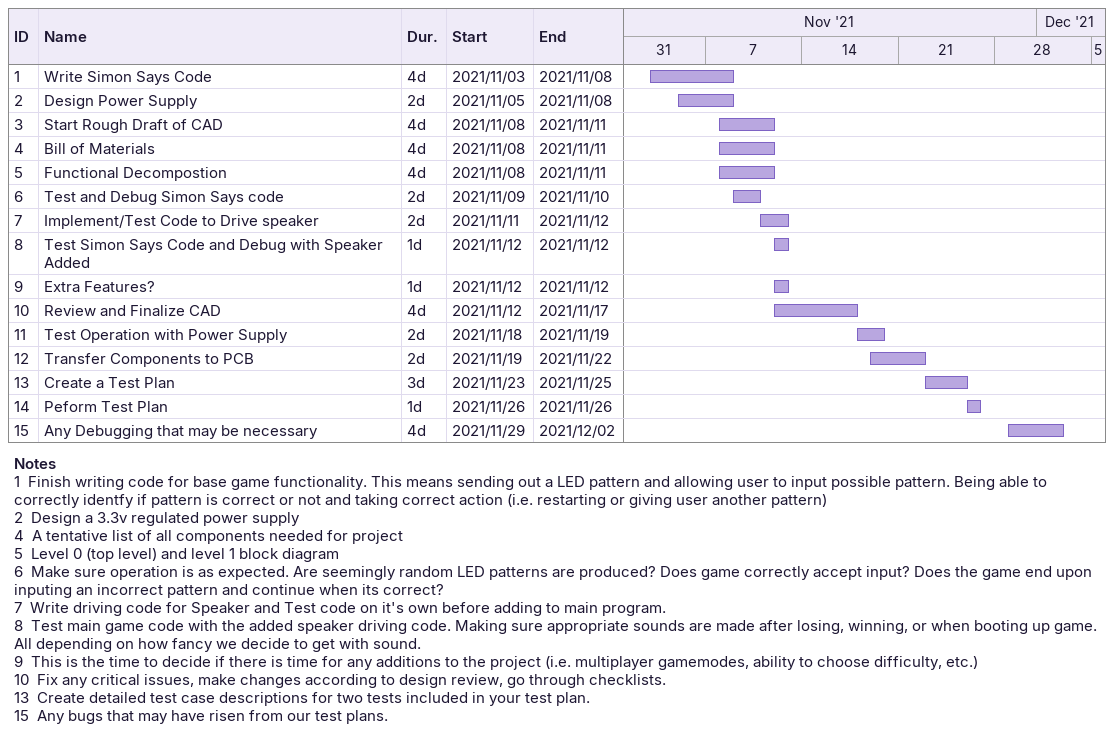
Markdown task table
| ID | Task | Duration | Start | Finish |
|---|---|---|---|---|
| 1 | Write Simon Says Code | 4d | 2021-11-03 | 2021-11-08 |
| 2 | Design Power Supply | 2d | 2021-11-05 | 2021-11-08 |
| 3 | Start Rough Draft of CAD | 4d | 2021-11-08 | 2021-11-11 |
| 4 | Bill of Materials | 4d | 2021-11-08 | 2021-11-11 |
| 5 | Functional Decompostion | 4d | 2021-11-08 | 2021-11-11 |
| 6 | Test and Debug Simon Says code | 2d | 2021-11-09 | 2021-11-10 |
| 7 | Implement/Test Code to Drive speaker | 2d | 2021-11-11 | 2021-11-12 |
| 8 | Test Simon Says Code and Debug with Speaker Added | 1d | 2021-11-12 | 2021-11-12 |
| 9 | Extra Features? | 1d | 2021-11-12 | 2021-11-12 |
| 10 | Review and Finalize CAD | 4d | 2021-11-12 | 2021-11-17 |
| 11 | Test Operation with Power Supply | 2d | 2021-11-18 | 2021-11-19 |
| 12 | Transfer Components to PCB | 2d | 2021-11-19 | 2021-11-22 |
| 13 | Create a Test Plan | 3d | 2021-11-23 | 2021-11-25 |
| 14 | Peform Test Plan | 1d | 2021-11-26 | 2021-11-26 |
| 15 | Any Debugging that may be necessary | 4d | 2021-11-29 | 2021-12-02 |

Notes
- 1: Finish writing code for base game functionality. This means sending out a LED pattern and allowing user to input possible pattern. Being able to correctly identfy if pattern is correct or not and taking correct action (i.e. restarting or giving user another pattern)
- 2: Design a 3.3v regulated power supply
- 4: A tentative list of all components needed for project
- 5: Level 0 (top level) and level 1 block diagram
- 6: Make sure operation is as expected. Are seemingly random LED patterns are produced? Does game correctly accept input? Does the game end upon inputing an incorrect pattern and continue when its correct?
- 7: Write driving code for Speaker and Test code on it's own before adding to main program.
- 8: Test main game code with the added speaker driving code. Making sure appropriate sounds are made after losing, winning, or when booting up game. All depending on how fancy we decide to get with sound.
- 9: This is the time to decide if there is time for any additions to the project (i.e. multiplayer gamemodes, ability to choose difficulty, etc.)
- 10: Fix any critical issues, make changes according to design review, go through checklists.
- 13: Create detailed test case descriptions for two tests included in your test plan.
- 15: Any bugs that may have risen from our test plans.
